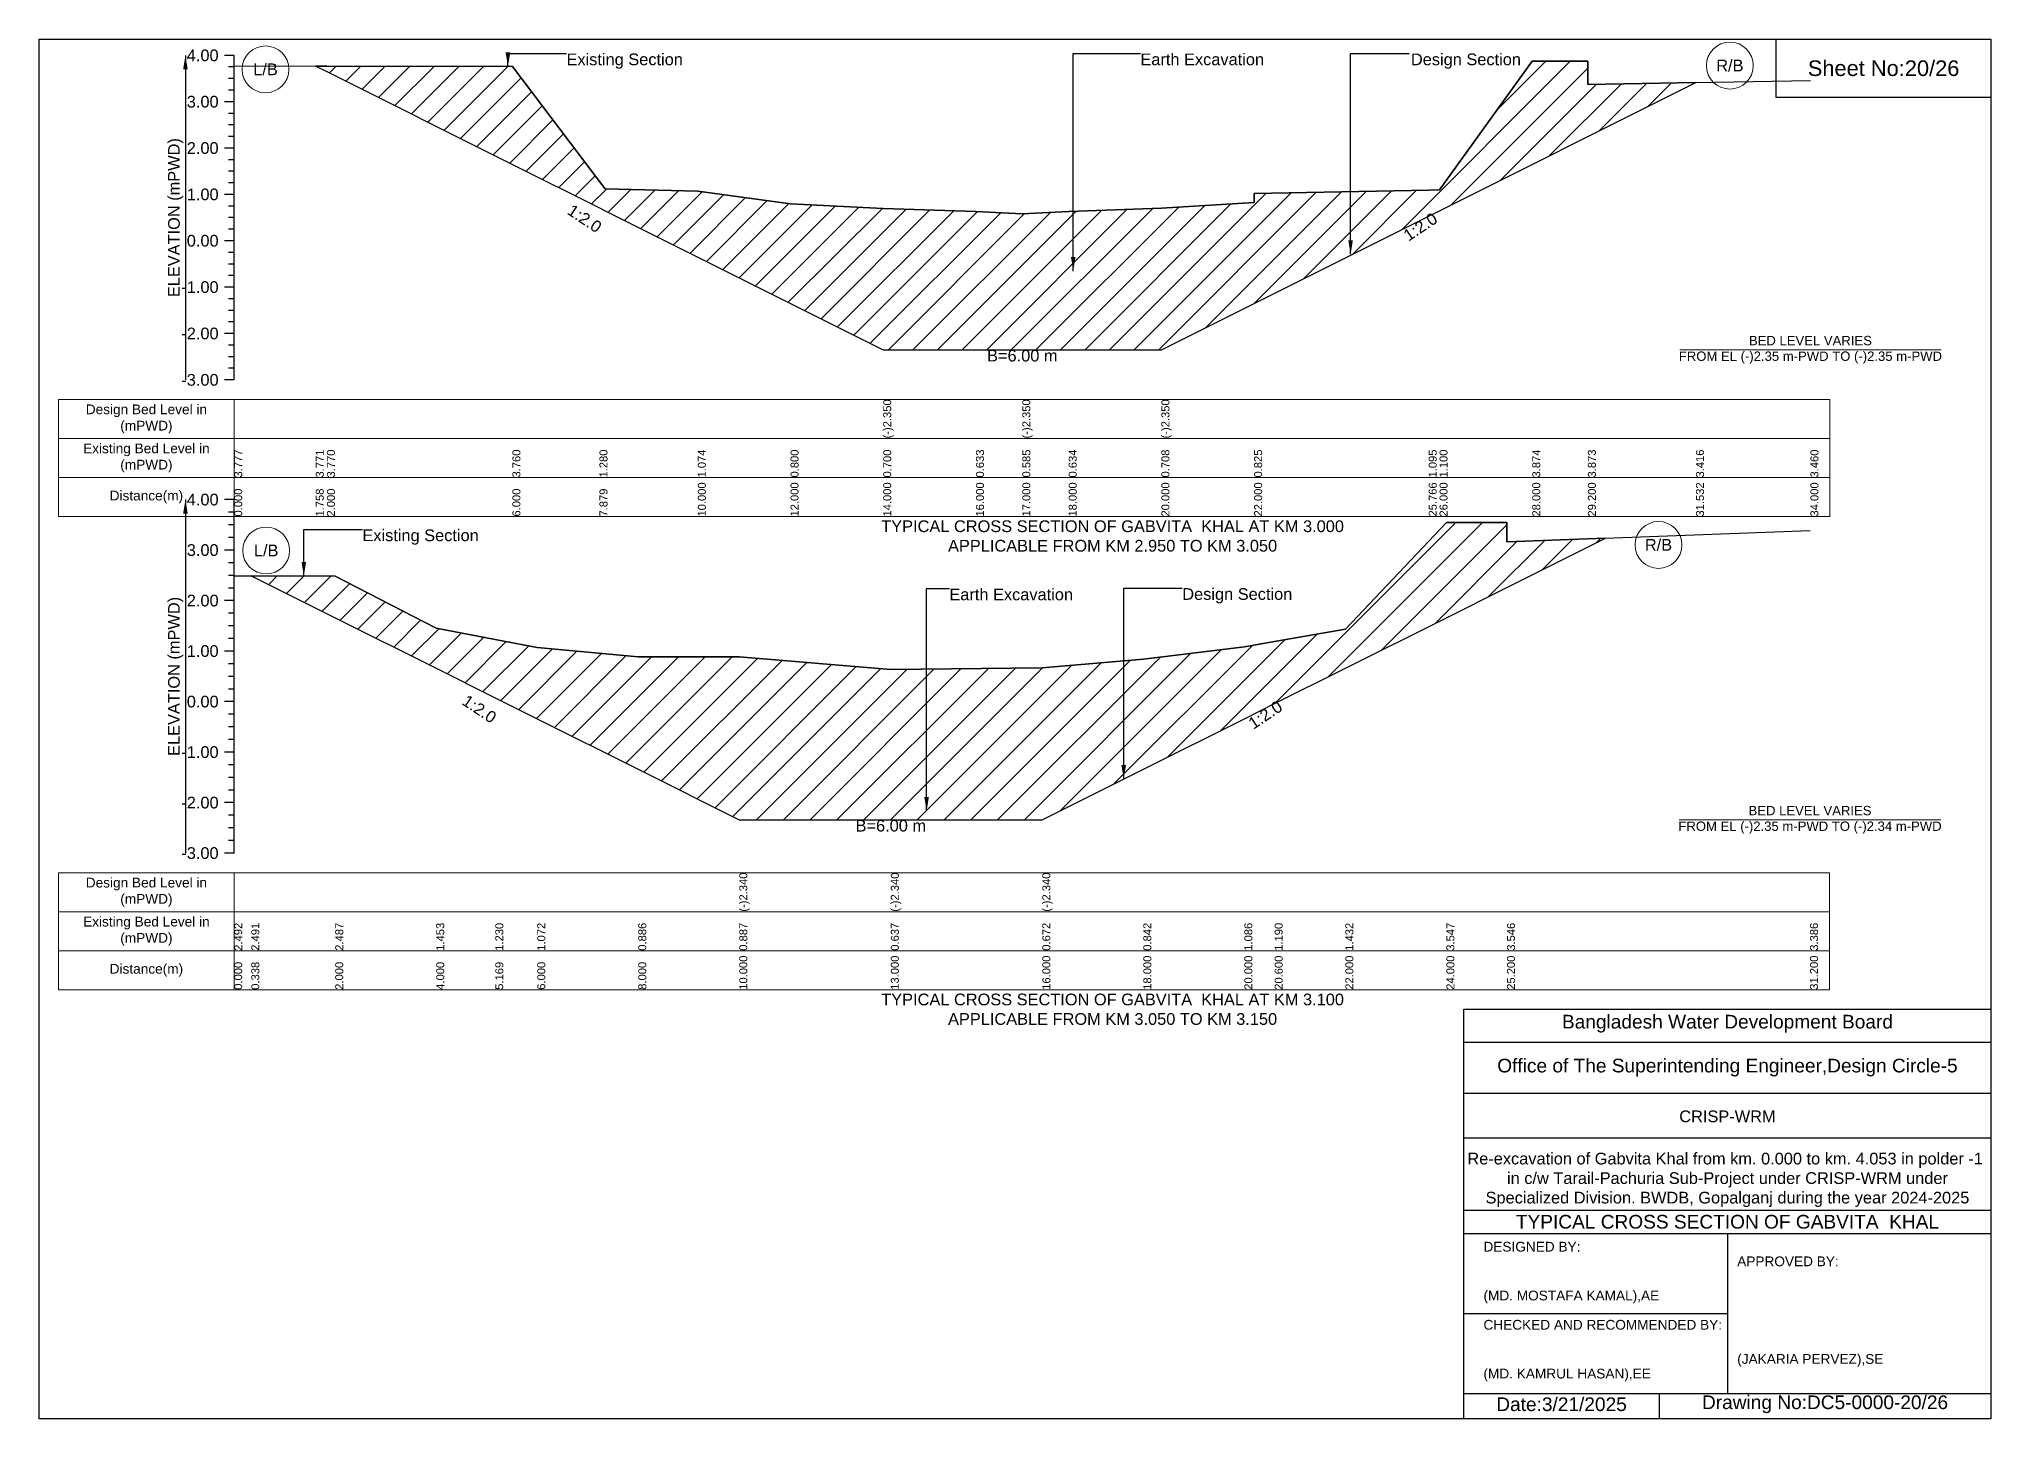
# Model space of a CAD drawing. Header units: feet. Extents: x 91000 to 358000, y -12982 to 34.
# Drawn here: x 290000 to 298000, y -5656 to 0 of the extents above; entities that cross this region are included whole.
import ezdxf

# ---------------------------------------------------------------- set-up
doc = ezdxf.new("R2010")
doc.units = ezdxf.units.FT
doc.header["$LTSCALE"] = 7
doc.header["$MEASUREMENT"] = 0
for name, color, linetype, lineweight in [('Cross section Data Border', 7, 'Continuous', 9), ('Cross Section Labels', 7, 'Continuous', 9), ('Existing_Bed_Level for Xsection', 7, 'Continuous', 25)]:
    doc.layers.add(name, color=color, linetype=linetype, lineweight=lineweight)
doc.styles.get("Standard").update_dxf_attribs({"font": 'arial.ttf'})
doc.dimstyles.get("Standard").update_dxf_attribs({"dimtxt": 0.18, "dimasz": 0.18, "dimexe": 0.18, "dimexo": 0.0625, "dimgap": 0.09, "dimtad": 0, "dimtih": 1, "dimtoh": 1, "dimdec": 4, "dimzin": 0, "dimdsep": 46, "dimtxsty": 'Standard', "dimcen": 0.09, "dimadec": 0, "dimazin": 0, "dimtfac": 1, "dimtdec": 4, "dimtofl": 0, "dimtmove": 0, "dimatfit": 3, "dimfxl": 1, "dimtolj": 1, "dimtzin": 0, "dimarcsym": 0})

msp = doc.modelspace()

# ---------------------------------------------------------------- hatches: boundary and pattern name
at = {"layer": 'Existing_Bed_Level for Xsection'}
h = msp.add_hatch(dxfattribs=at)
h.set_pattern_fill('ANSI31', color=256, scale=570, style=0)
h.set_pattern_definition([(45, (0, 480), (-50.381358, 50.381358), [])])
h.paths.add_polyline_path([(291134.1, -110.7), (291180, -133.6), (291940, -513.6), (292297, -692.2), (292320, -703.6), (292700, -893.6), (293080, -1083.7), (293460, -1273.7), (293840, -1273.7), (294030, -1273.7), (294220, -1273.7), (294600, -1273.7), (294980, -1083.7), (295695.5, -725.9), (295740, -703.6), (296120, -513.6), (296348, -399.6), (296791, -178.2), (296348, -186.1), (296348, -91.3), (296120, -91.1), (295740, -618.1), (295695.5, -619), (294980, -633.3), (294980, -670.4), (294600, -692.6), (294220, -706.7), (294030, -716), (293840, -706.9), (293460, -694.1), (293080, -675.1), (292700, -623.1), (292320, -614.3), (292297, -584), (291940, -112.7), (291180, -110.8)])
h = msp.add_hatch(dxfattribs=at)
h.set_pattern_fill('ANSI31', color=256, scale=621, style=0)
h.set_pattern_definition([(45, (0, 480), (-54.889164, 54.889164), [])])
h.paths.add_polyline_path([(290869.9, -2200.2), (291214, -2372.2), (291628, -2579.2), (291870, -2700.2), (292042, -2786.2), (292456, -2993.2), (292870, -3200.2), (293491, -3200.2), (294112, -3200.2), (294526, -2993.2), (294940, -2786.2), (295064.2, -2724.1), (295354, -2579.2), (295768, -2372.2), (296016.4, -2248), (296419.7, -2046.4), (296016.4, -2061.5), (296016.4, -1981.8), (295768, -1981.6), (295354, -2419.4), (295064.2, -2469.6), (294940, -2491.1), (294526, -2541.6), (294112, -2576.8), (293491, -2584), (292870, -2532.2), (292456, -2532.5), (292042, -2494), (291870, -2461.2), (291628, -2415.1), (291214, -2201.1)])

# ---------------------------------------------------------------- linework, layer by layer
for points in [[(290000, 0), (298000, 0), (298000, -5656), (290000, -5656)], [(297120, 0), (298000, 0), (298000, -240), (297120, -240)]]:
    msp.add_lwpolyline(points, close=True)
for points in [[(295840, -5656), (295840, -3976), (298000, -3976)], [(295840, -4112), (298000, -4112)], [(295840, -4320), (298000, -4320)], [(295840, -4504), (298000, -4504)], [(295840, -4800), (298000, -4800)], [(295840, -4896), (298000, -4896)], [(296920, -4896), (296920, -5552)], [(295840, -5224), (296920, -5224)], [(295840, -5552), (298000, -5552)], [(296640, -5552), (296640, -5656)]]:
    msp.add_lwpolyline(points)
at = {"layer": 'Cross section Data Border'}
for points in [[(290080, -1477.2), (297340, -1477.2), (297340, -1957.2), (290080, -1957.2)], [(290080, -3416.9), (297338.4, -3416.9), (297338.4, -3896.9), (290080, -3896.9)]]:
    msp.add_lwpolyline(points, close=True, dxfattribs=at)
for points in [[(290800, -1477.2), (290800, -1957.2)], [(290080, -1637.2), (297340, -1637.2)], [(290080, -1797.2), (297340, -1797.2)], [(290800, -3416.9), (290800, -3896.9)], [(290080, -3576.9), (297338.4, -3576.9)], [(290080, -3736.9), (297338.4, -3736.9)]]:
    msp.add_lwpolyline(points, dxfattribs=at)
at = {"layer": 'Cross Section Labels'}
for points in [[(296724.2, -1273.7), (297795.8, -1273.7)], [(296722.6, -3200.2), (297794.2, -3200.2)]]:
    msp.add_lwpolyline(points, dxfattribs=at)
for centre in [(290928.3, -124.5), (296930, -108.8), (296637.4, -2073.5), (290931, -2096.6)]:
    msp.add_circle(centre, 96, dxfattribs=at)
at = {"layer": 'Existing_Bed_Level for Xsection'}
for points in [[(290800, -67.1), (290760, -67.1)], [(290800, -1397.2), (290800, -1207.2), (290800, -1017.1), (290800, -827.1), (290800, -637.1), (290800, -447.1), (290800, -257.1), (290800, -67.1)], [(290800, -114.6), (290776, -114.6)], [(290800, -109.5), (291134.1, -110.7), (291180, -110.8), (291940, -112.7), (292297, -584), (292320, -614.3), (292700, -623.1), (293080, -675.1), (293460, -694.1), (293460, -694.1), (293840, -706.9), (294030, -716), (294030, -716), (294220, -706.7), (294600, -692.6), (294600, -692.6), (294980, -670.4), (294980, -633.3), (295695.5, -619), (295740, -618.1), (296120, -91.1), (296348, -91.3), (296348, -186.1), (296791, -178.2), (297260, -169.7)], [(290800, -162.1), (290776, -162.1)], [(290800, -209.6), (290776, -209.6)], [(290800, -257.1), (290760, -257.1)], [(290800, -304.6), (290776, -304.6)], [(290800, -352.1), (290776, -352.1)], [(290800, -399.6), (290776, -399.6)], [(290800, -447.1), (290760, -447.1)], [(290800, -494.6), (290776, -494.6)], [(290800, -542.1), (290776, -542.1)], [(290800, -637.1), (290760, -637.1)], [(290800, -589.6), (290776, -589.6)], [(290800, -684.6), (290776, -684.6)], [(290800, -732.1), (290776, -732.1)], [(290800, -779.6), (290776, -779.6)], [(290800, -827.1), (290760, -827.1)], [(290800, -874.6), (290776, -874.6)], [(290800, -922.1), (290776, -922.1)], [(290800, -1017.1), (290760, -1017.1)], [(290800, -969.6), (290776, -969.6)], [(290800, -1064.7), (290776, -1064.7)], [(290800, -1112.2), (290776, -1112.2)], [(290800, -1159.7), (290776, -1159.7)], [(290800, -1207.2), (290760, -1207.2)], [(290800, -1254.7), (290776, -1254.7)], [(290800, -1302.2), (290776, -1302.2)], [(290800, -1349.7), (290776, -1349.7)], [(290800, -1397.2), (290760, -1397.2)], [(290800, -1887.9), (290760, -1887.9)], [(290800, -3336.9), (290800, -3129.9), (290800, -2922.9), (290800, -2715.9), (290800, -2508.9), (290800, -2301.9), (290800, -2094.9), (290800, -1887.9)], [(290800, -1939.6), (290776, -1939.6)], [(290800, -1991.4), (290776, -1991.4)], [(290800, -2200), (290869.9, -2200.2), (291214, -2201.1), (291628, -2415.1), (291870, -2461.2), (292042, -2494), (292456, -2532.5), (292870, -2532.2), (292870, -2532.2), (293491, -2584), (293491, -2584), (294112, -2576.8), (294112, -2576.8), (294526, -2541.6), (294940, -2491.1), (295064.2, -2469.6), (295354, -2419.4), (295768, -1981.6), (296016.4, -1981.8), (296016.4, -2061.5), (297258.4, -2015)], [(290800, -2043.1), (290776, -2043.1)], [(290800, -2094.9), (290760, -2094.9)], [(290800, -2146.6), (290776, -2146.6)], [(290800, -2198.4), (290776, -2198.4)], [(290800, -2301.9), (290760, -2301.9)], [(290800, -2250.1), (290776, -2250.1)], [(290800, -2353.6), (290776, -2353.6)], [(290800, -2405.4), (290776, -2405.4)], [(290800, -2457.1), (290776, -2457.1)], [(290800, -2508.9), (290760, -2508.9)], [(290800, -2560.6), (290776, -2560.6)], [(290800, -2612.4), (290776, -2612.4)], [(290800, -2715.9), (290760, -2715.9)], [(290800, -2664.1), (290776, -2664.1)], [(290800, -2767.6), (290776, -2767.6)], [(290800, -2819.4), (290776, -2819.4)], [(290800, -2871.1), (290776, -2871.1)], [(290800, -2922.9), (290760, -2922.9)], [(290800, -2974.6), (290776, -2974.6)], [(290800, -3026.4), (290776, -3026.4)], [(290800, -3078.1), (290776, -3078.1)], [(290800, -3129.9), (290760, -3129.9)], [(290800, -3181.6), (290776, -3181.6)], [(290800, -3233.4), (290776, -3233.4)], [(290800, -3336.9), (290760, -3336.9)], [(290800, -3285.1), (290776, -3285.1)]]:
    msp.add_lwpolyline(points, dxfattribs=at)
for points in [[(291134.1, -110.7), (291134.1, -110.7), (291180, -133.6), (291940, -513.6), (292297, -692.2), (292320, -703.6), (292700, -893.6), (293080, -1083.7), (293460, -1273.7), (293460, -1273.7), (293840, -1273.7), (294030, -1273.7), (294030, -1273.7), (294220, -1273.7), (294600, -1273.7), (294600, -1273.7), (294980, -1083.7), (294980, -1083.7), (295695.5, -725.9), (295740, -703.6), (296120, -513.6), (296348, -399.6), (296348, -399.6), (296791, -178.2), (296348, -186.1), (296348, -91.3), (296120, -91.1), (295740, -618.1), (295695.5, -619), (294980, -633.3), (294980, -670.4), (294600, -692.6), (294600, -692.6), (294220, -706.7), (294030, -716), (294030, -716), (293840, -706.9), (293460, -694.1), (293460, -694.1), (293080, -675.1), (292700, -623.1), (292320, -614.3), (292297, -584), (291940, -112.7), (291180, -110.8), (291134.1, -110.7)], [(290869.9, -2200.2), (290869.9, -2200.2), (291214, -2372.2), (291628, -2579.2), (291870, -2700.2), (292042, -2786.2), (292456, -2993.2), (292870, -3200.2), (292870, -3200.2), (293491, -3200.2), (293491, -3200.2), (294112, -3200.2), (294112, -3200.2), (294526, -2993.2), (294940, -2786.2), (295064.2, -2724.1), (295354, -2579.2), (295768, -2372.2), (296016.4, -2248), (296016.4, -2248), (296419.7, -2046.4), (296016.4, -2061.5), (296016.4, -1981.8), (295768, -1981.6), (295354, -2419.4), (295064.2, -2469.6), (294940, -2491.1), (294526, -2541.6), (294112, -2576.8), (294112, -2576.8), (293491, -2584), (293491, -2584), (292870, -2532.2), (292870, -2532.2), (292456, -2532.5), (292042, -2494), (291870, -2461.2), (291628, -2415.1), (291214, -2201.1), (290869.9, -2200.2)]]:
    msp.add_lwpolyline(points, close=True, dxfattribs=at)

# ---------------------------------------------------------------- texts
at = {"attachment_point": 5}
for s, insert, char_height in [('Sheet No:20/26', (297560, -120), 64), ('Bangladesh Water Development Board', (296920, -4036), 56), ('Office of The Superintending Engineer,Design Circle-5', (296920, -4216), 56)]:
    msp.add_mtext(s, dxfattribs=dict(at, insert=insert, char_height=char_height))
for s, insert, char_height, width, attachment_point in [('CRISP-WRM', (296920, -4416), 48, 2240, 5), ('Re-excavation of Gabvita Khal from km. 0.000 to km. 4.053 in polder -1  in c/w Tarail-Pachuria Sub-Project under CRISP-WRM under Specialized Division. BWDB, Gopalganj during the year 2024-2025', (296920, -4676), 48, 2160, 5), ('TYPICAL CROSS SECTION OF GABVITA  KHAL', (296920, -4848), 56, 2240, 5), ('DESIGNED BY:^J^J^J(MD. MOSTAFA KAMAL),AE', (295920, -5056), 40, 1120, 4), ('APPROVED BY:^J^J^J^J^J^J(JAKARIA PERVEZ),SE', (296960, -5216), 40, 1120, 4), ('CHECKED AND RECOMMENDED BY:^J^J^J(MD. KAMRUL HASAN),EE', (295920, -5376), 40, 1120, 4), ('Date:3/21/2025 ', (296240, -5596), 56, 1120, 5), ('Drawing No:DC5-0000-20/26', (297320, -5596), 56, 1760, 5)]:
    msp.add_mtext(s, dxfattribs=dict(insert=insert, char_height=char_height, width=width, attachment_point=attachment_point))
at = {"layer": 'Cross section Data Border', "char_height": 40, "width": 640, "attachment_point": 5}
for s, insert in [('Design Bed Level in (mPWD)', (290440, -1557.2)), ('Existing Bed Level in (mPWD)', (290440, -1717.2)), ('Distance(m)', (290440, -1877.2)), ('Design Bed Level in (mPWD)', (290440, -3496.9)), ('Existing Bed Level in (mPWD)', (290440, -3656.9)), ('Distance(m)', (290440, -3816.9))]:
    msp.add_mtext(s, dxfattribs=dict(at, insert=insert))
at = {"layer": 'Cross Section Labels'}
for s, insert, char_height, attachment_point in [('Existing Section', (292161.8, -59.3), 48, 1), ('Earth Excavation', (294513.9, -59.3), 48, 1), ('Design Section', (295622.7, -59.3), 48, 1), ('L/B', (290928.3, -124.5), 48, 5), ('R/B', (296930, -108.8), 48, 5), ('B=6.00 m', (294030, -1273.7), 48, 2), ('BED LEVEL VARIES ^JFROM EL (-)2.35 m-PWD TO (-)2.35 m-PWD', (297260, -1273.7), 38.4, 5), ('TYPICAL CROSS SECTION OF GABVITA  KHAL AT KM 3.000^JAPPLICABLE FROM KM 2.950 TO KM 3.050', (294400, -2037.2), 48, 5), ('L/B', (290931, -2096.6), 48, 5), ('Existing Section', (291325.2, -2010.1), 48, 1), ('R/B', (296637.4, -2073.5), 48, 5), ('Earth Excavation', (293731, -2252.4), 48, 1), ('Design Section', (294685.6, -2250.7), 48, 1), ('B=6.00 m', (293491, -3200.2), 48, 2), ('BED LEVEL VARIES ^JFROM EL (-)2.35 m-PWD TO (-)2.34 m-PWD', (297258.4, -3200.2), 38.4, 5), ('TYPICAL CROSS SECTION OF GABVITA  KHAL AT KM 3.100^JAPPLICABLE FROM KM 3.050 TO KM 3.150', (294400, -3976.9), 48, 5)]:
    msp.add_mtext(s, dxfattribs=dict(at, insert=insert, char_height=char_height, attachment_point=attachment_point))
at = {"layer": 'Cross Section Labels', "char_height": 48, "attachment_point": 2}
for insert, rotation in [((292249.5, -715.9), 326.30993), ((295648, -749.7), 33.69007), ((291818.2, -2726.1), 326.30993), ((295012.5, -2750), 33.69007)]:
    msp.add_mtext('1:2.0', dxfattribs=dict(at, insert=insert, rotation=rotation))
at = {"layer": 'Existing_Bed_Level for Xsection', "char_height": 48, "attachment_point": 6}
for s, insert in [('4.00', (290736, -67.1)), ('3.00', (290736, -257.1)), ('2.00', (290736, -447.1)), ('1.00', (290736, -637.1)), ('0.00', (290736, -827.1)), ('-1.00', (290736, -1017.1)), ('-2.00', (290736, -1207.2)), ('-3.00', (290736, -1397.2)), ('4.00', (290736, -1887.9)), ('3.00', (290736, -2094.9)), ('2.00', (290736, -2301.9)), ('1.00', (290736, -2508.9)), ('0.00', (290736, -2715.9)), ('-1.00', (290736, -2922.9)), ('-2.00', (290736, -3129.9)), ('-3.00', (290736, -3336.9))]:
    msp.add_mtext(s, dxfattribs=dict(at, insert=insert))
at = {"layer": 'Existing_Bed_Level for Xsection', "rotation": 90}
for s, insert, char_height, attachment_point in [('ELEVATION (mPWD)', (290560, -732.1), 48, 5), ('(-)2.350', (293460, -1637.2), 32.8, 1), ('(-)2.350', (294030, -1637.2), 32.8, 1), ('(-)2.350', (294600, -1637.2), 32.8, 1), ('3.777', (290800, -1797.2), 32.8, 1), ('3.771', (291134.1, -1797.2), 32.8, 1), ('3.770', (291180, -1797.2), 32.8, 1), ('3.760', (291940, -1797.2), 32.8, 1), ('1.280', (292297, -1797.2), 32.8, 1), ('1.074', (292700, -1797.2), 32.8, 1), ('0.800', (293080, -1797.2), 32.8, 1), ('0.700', (293460, -1797.2), 32.8, 1), ('0.633', (293840, -1797.2), 32.8, 1), ('0.585', (294030, -1797.2), 32.8, 1), ('0.634', (294220, -1797.2), 32.8, 1), ('0.708', (294600, -1797.2), 32.8, 1), ('0.825', (294980, -1797.2), 32.8, 1), ('1.095', (295695.5, -1797.2), 32.8, 1), ('1.100', (295740, -1797.2), 32.8, 1), ('3.874', (296120, -1797.2), 32.8, 1), ('3.873', (296348, -1797.2), 32.8, 1), ('3.416', (296791, -1797.2), 32.8, 1), ('3.460', (297260, -1797.2), 32.8, 1), ('10.000', (292700, -1957.2), 32.8, 1), ('12.000', (293080, -1957.2), 32.8, 1), ('14.000', (293460, -1957.2), 32.8, 1), ('16.000', (293840, -1957.2), 32.8, 1), ('17.000', (294030, -1957.2), 32.8, 1), ('18.000', (294220, -1957.2), 32.8, 1), ('20.000', (294600, -1957.2), 32.8, 1), ('22.000', (294980, -1957.2), 32.8, 1), ('25.766', (295695.5, -1957.2), 32.8, 1), ('26.000', (295740, -1957.2), 32.8, 1), ('28.000', (296120, -1957.2), 32.8, 1), ('29.200', (296348, -1957.2), 32.8, 1), ('31.532', (296791, -1957.2), 32.8, 1), ('34.000', (297260, -1957.2), 32.8, 1), ('0.000', (290800, -1957.2), 32.8, 1), ('1.758', (291134.1, -1957.2), 32.8, 1), ('2.000', (291180, -1957.2), 32.8, 1), ('6.000', (291940, -1957.2), 32.8, 1), ('7.879', (292297, -1957.2), 32.8, 1), ('ELEVATION (mPWD)', (290560, -2612.4), 48, 5), ('(-)2.340', (292870, -3576.9), 32.8, 1), ('(-)2.340', (293491, -3576.9), 32.8, 1), ('(-)2.340', (294112, -3576.9), 32.8, 1), ('2.492', (290800, -3736.9), 32.8, 1), ('2.491', (290869.9, -3736.9), 32.8, 1), ('2.487', (291214, -3736.9), 32.8, 1), ('1.453', (291628, -3736.9), 32.8, 1), ('1.230', (291870, -3736.9), 32.8, 1), ('1.072', (292042, -3736.9), 32.8, 1), ('0.886', (292456, -3736.9), 32.8, 1), ('0.887', (292870, -3736.9), 32.8, 1), ('0.637', (293491, -3736.9), 32.8, 1), ('0.672', (294112, -3736.9), 32.8, 1), ('0.842', (294526, -3736.9), 32.8, 1), ('1.086', (294940, -3736.9), 32.8, 1), ('1.190', (295064.2, -3736.9), 32.8, 1), ('1.432', (295354, -3736.9), 32.8, 1), ('3.547', (295768, -3736.9), 32.8, 1), ('3.546', (296016.4, -3736.9), 32.8, 1), ('3.386', (297258.4, -3736.9), 32.8, 1), ('10.000', (292870, -3896.9), 32.8, 1), ('13.000', (293491, -3896.9), 32.8, 1), ('16.000', (294112, -3896.9), 32.8, 1), ('18.000', (294526, -3896.9), 32.8, 1), ('20.000', (294940, -3896.9), 32.8, 1), ('20.600', (295064.2, -3896.9), 32.8, 1), ('22.000', (295354, -3896.9), 32.8, 1), ('24.000', (295768, -3896.9), 32.8, 1), ('25.200', (296016.4, -3896.9), 32.8, 1), ('31.200', (297258.4, -3896.9), 32.8, 1), ('0.000', (290800, -3896.9), 32.8, 1), ('0.338', (290869.9, -3896.9), 32.8, 1), ('2.000', (291214, -3896.9), 32.8, 1), ('4.000', (291628, -3896.9), 32.8, 1), ('5.169', (291870, -3896.9), 32.8, 1), ('6.000', (292042, -3896.9), 32.8, 1), ('8.000', (292456, -3896.9), 32.8, 1)]:
    msp.add_mtext(s, dxfattribs=dict(at, insert=insert, char_height=char_height, attachment_point=attachment_point))

# ---------------------------------------------------------------- leaders
at = {"layer": 'Cross Section Labels', "annotation_type": 0, "has_hookline": 1, "hookline_direction": 0}
for points, text_width in [([(291921.8, -112.7), (291921.8, -59.3), (292161.7, -59.3)], 467.2), ([(294238.7, -951), (294238.7, -59.3), (294513.9, -59.3)], 497), ([(295375.5, -882.3), (295375.5, -59.3), (295615.5, -59.3)], 441.2), ([(291085.2, -2200.7), (291085.2, -2010.1), (291325.1, -2010.1)], 467.2), ([(293637.7, -3164.1), (293637.7, -2252.4), (293730.9, -2252.4)], 497), ([(294445.6, -3033.4), (294445.6, -2250.7), (294685.5, -2250.7)], 441.2)]:
    msp.add_leader(points, dimstyle='Standard', override={"dimasz": 57.6}, dxfattribs=dict(at, text_width=text_width))
at = {"layer": 'Existing_Bed_Level for Xsection'}
for points in [[(290600, -67.1), (290600, -1397.2)], [(290600, -1887.9), (290600, -3336.9)]]:
    msp.add_leader(points, dimstyle='Standard', override={"dimasz": 57.6}, dxfattribs=at)

doc.saveas('drawing.dxf')
